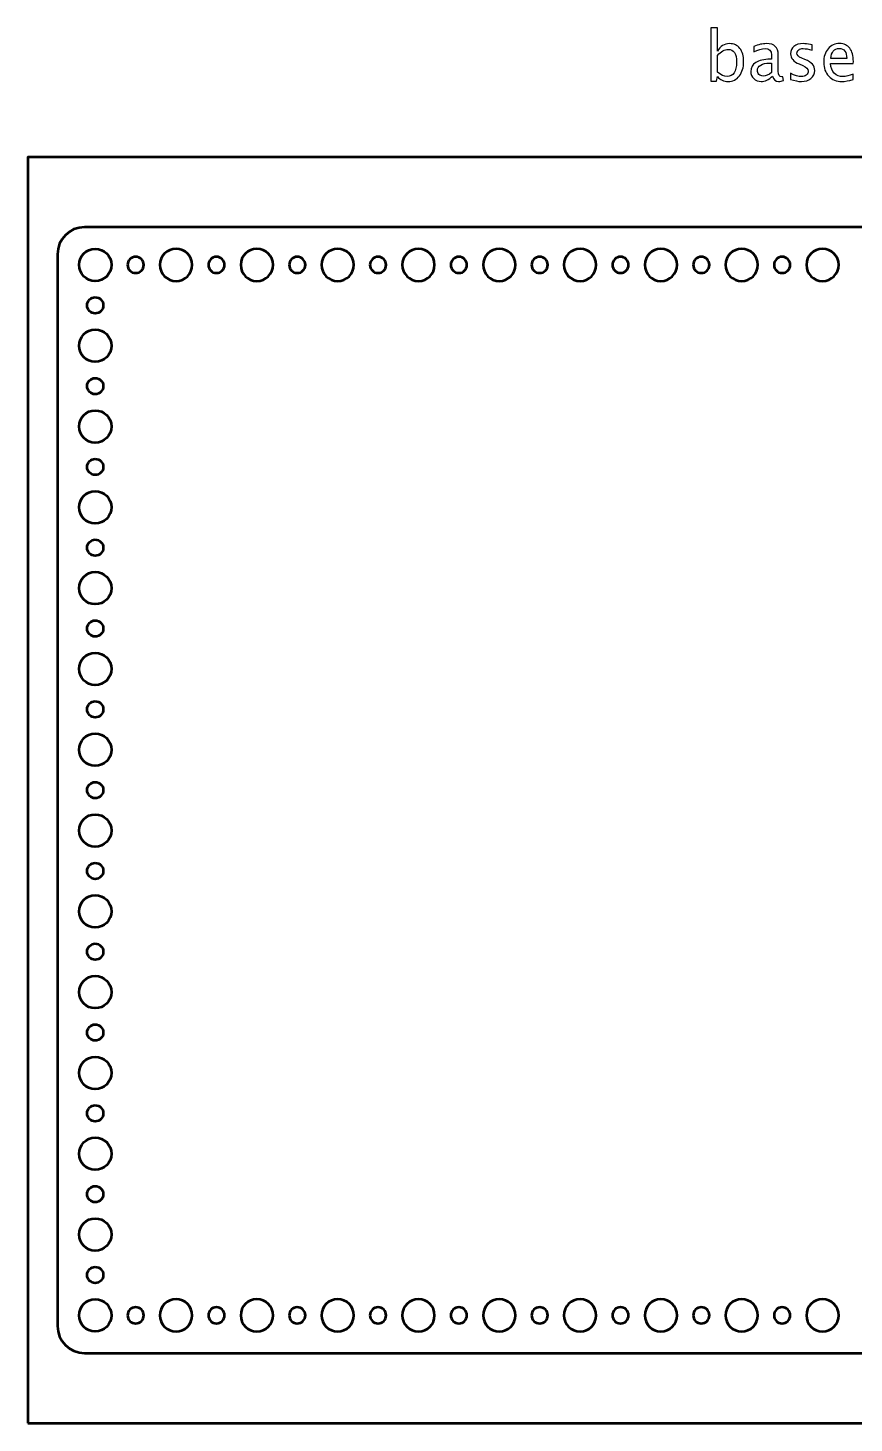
# Model space of a CAD drawing. Header units: centimetres. Extents: x -44 to 44, y -14.8 to 14.1.
# Drawn here: x -44 to -28.66, y -14.75 to 11.15 of the extents above; entities that cross this region are included whole.
import ezdxf

# ---------------------------------------------------------------- set-up
doc = ezdxf.new("R2010")
doc.units = ezdxf.units.CM
doc.header["$MEASUREMENT"] = 0
doc.layers.add('Layer 1', color=7, linetype='Continuous')

msp = doc.modelspace()

# ---------------------------------------------------------------- linework, layer by layer
at = {"layer": 'Layer 1', "color": 4, "lineweight": 53}
msp.add_lwpolyline([(-44, -14.75), (-16, -14.75), (-16, 8.75), (-44, 8.75), (-44, -14.75)], close=True, dxfattribs=at)
at = {"layer": 'Layer 1', "lineweight": 53}
for centre, major_axis in [((-42.74999, 6.74999), (0, 0.30001)), ((-42.75, 6), (0, 0.15)), ((-42.74999, 5.24999), (0, 0.30001)), ((-42.75, 4.5), (0, 0.15)), ((-42.74999, 3.74999), (0, 0.30001)), ((-42.75, 3), (0, 0.15)), ((-42.74999, 2.24999), (0, 0.30001)), ((-42.75, 1.5), (0, 0.15)), ((-42.74999, 0.74999), (0, 0.30001)), ((-42.75, 0), (0, 0.15)), ((-42.74999, -0.75001), (0, 0.30001)), ((-42.75, -1.5), (0, 0.15)), ((-42.74999, -2.25001), (0, 0.30001)), ((-42.75, -3), (0, 0.15)), ((-42.74999, -3.75001), (0, 0.30001)), ((-42.75, -4.5), (0, 0.15)), ((-42.74999, -5.25001), (0, 0.30001)), ((-42.75, -6), (0, 0.15)), ((-42.74999, -6.75001), (0, 0.30001)), ((-42.75, -7.5), (0, 0.15)), ((-42.74999, -8.25001), (0, 0.30001)), ((-42.75, -9), (0, 0.15)), ((-42.74999, -9.75001), (0, 0.30001)), ((-42.75, -10.5), (0, 0.15)), ((-42.74999, -11.25001), (0, 0.30001)), ((-42.75, -12), (0, 0.15)), ((-42.74999, -12.75001), (0, 0.30001))]:
    msp.add_ellipse(centre, major_axis=major_axis, ratio=1, dxfattribs=at)
at = {"layer": 'Layer 1'}
for points, knots in [([(-31.3226, 10.16282), (-31.3226, 10.16282), (-31.3226, 11.14961), (-31.3226, 11.14961), (-31.3226, 11.14961), (-31.3226, 11.14961), (-31.20068, 11.14961), (-31.20068, 11.14961), (-31.20068, 11.14961), (-31.20068, 11.14961), (-31.20068, 10.71633), (-31.20068, 10.71633), (-31.20068, 10.71633), (-31.15073, 10.81052), (-31.07558, 10.85751), (-30.97547, 10.85751), (-30.97547, 10.85751), (-30.8944, 10.85751), (-30.83069, 10.82809), (-30.78412, 10.76903), (-30.78412, 10.76903), (-30.73755, 10.70998), (-30.71427, 10.62933), (-30.71427, 10.5271), (-30.71427, 10.5271), (-30.71427, 10.41576), (-30.74073, 10.3258), (-30.79343, 10.25765), (-30.79343, 10.25765), (-30.84614, 10.18928), (-30.91556, 10.1552), (-31.0015, 10.1552), (-31.0015, 10.1552), (-31.0813, 10.1552), (-31.14776, 10.18568), (-31.20068, 10.24685), (-31.20068, 10.24685), (-31.20068, 10.24685), (-31.2155, 10.16282), (-31.2155, 10.16282), (-31.2155, 10.16282), (-31.2155, 10.16282), (-31.3226, 10.16282), (-31.3226, 10.16282)], [0, 0, 0, 0, 0.08333333, 0.08333333, 0.08333333, 0.08333333, 0.16666667, 0.16666667, 0.16666667, 0.16666667, 0.25, 0.25, 0.25, 0.25, 0.33333333, 0.33333333, 0.33333333, 0.33333333, 0.41666667, 0.41666667, 0.41666667, 0.41666667, 0.5, 0.5, 0.5, 0.5, 0.58333333, 0.58333333, 0.58333333, 0.58333333, 0.66666667, 0.66666667, 0.66666667, 0.66666667, 0.75, 0.75, 0.75, 0.75, 0.83333333, 0.83333333, 0.83333333, 0.83333333, 1, 1, 1, 1]), ([(-31.20068, 10.33088), (-31.13781, 10.27479), (-31.07791, 10.24664), (-31.02097, 10.24664), (-31.02097, 10.24664), (-30.96488, 10.24664), (-30.92149, 10.27014), (-30.89101, 10.31691), (-30.89101, 10.31691), (-30.86032, 10.36369), (-30.84508, 10.42952), (-30.84508, 10.51461), (-30.84508, 10.51461), (-30.84508, 10.67209), (-30.89715, 10.75083), (-31.00129, 10.75083), (-31.00129, 10.75083), (-31.06945, 10.75083), (-31.13591, 10.714), (-31.20068, 10.64013), (-31.20068, 10.64013), (-31.20068, 10.64013), (-31.20068, 10.33088), (-31.20068, 10.33088)], [0, 0, 0, 0, 0.14285714, 0.14285714, 0.14285714, 0.14285714, 0.28571429, 0.28571429, 0.28571429, 0.28571429, 0.42857143, 0.42857143, 0.42857143, 0.42857143, 0.57142857, 0.57142857, 0.57142857, 0.57142857, 0.71428571, 0.71428571, 0.71428571, 0.71428571, 1, 1, 1, 1]), ([(-30.17643, 10.25617), (-30.24966, 10.18886), (-30.32015, 10.1552), (-30.38788, 10.1552), (-30.38788, 10.1552), (-30.44355, 10.1552), (-30.48991, 10.17256), (-30.52652, 10.20748), (-30.52652, 10.20748), (-30.56335, 10.24241), (-30.58177, 10.28643), (-30.58177, 10.33956), (-30.58177, 10.33956), (-30.58177, 10.41301), (-30.55087, 10.46953), (-30.48906, 10.5089), (-30.48906, 10.5089), (-30.42725, 10.54827), (-30.33856, 10.56795), (-30.22299, 10.56795), (-30.22299, 10.56795), (-30.22299, 10.56795), (-30.19442, 10.56795), (-30.19442, 10.56795), (-30.19442, 10.56795), (-30.19442, 10.56795), (-30.19442, 10.64902), (-30.19442, 10.64902), (-30.19442, 10.64902), (-30.19442, 10.72712), (-30.23506, 10.76607), (-30.31655, 10.76607), (-30.31655, 10.76607), (-30.37963, 10.76607), (-30.44863, 10.74617), (-30.52335, 10.70638), (-30.52335, 10.70638), (-30.52335, 10.70638), (-30.52335, 10.80671), (-30.52335, 10.80671), (-30.52335, 10.80671), (-30.44122, 10.84058), (-30.36375, 10.85751), (-30.29115, 10.85751), (-30.29115, 10.85751), (-30.21643, 10.85751), (-30.16119, 10.84058), (-30.12584, 10.8065), (-30.12584, 10.8065), (-30.09028, 10.77242), (-30.0725, 10.71993), (-30.0725, 10.64902), (-30.0725, 10.64902), (-30.0725, 10.64902), (-30.0725, 10.34485), (-30.0725, 10.34485), (-30.0725, 10.34485), (-30.0725, 10.27522), (-30.05112, 10.24029), (-30.00815, 10.24029), (-30.00815, 10.24029), (-30.00286, 10.24029), (-29.99503, 10.24114), (-29.98466, 10.24283), (-29.98466, 10.24283), (-29.98466, 10.24283), (-29.97598, 10.1751), (-29.97598, 10.1751), (-29.97598, 10.1751), (-30.00371, 10.16176), (-30.03419, 10.1552), (-30.06763, 10.1552), (-30.06763, 10.1552), (-30.12457, 10.1552), (-30.16076, 10.18886), (-30.17643, 10.25617)], [0, 0, 0, 0, 0.05, 0.05, 0.05, 0.05, 0.1, 0.1, 0.1, 0.1, 0.15, 0.15, 0.15, 0.15, 0.2, 0.2, 0.2, 0.2, 0.25, 0.25, 0.25, 0.25, 0.3, 0.3, 0.3, 0.3, 0.35, 0.35, 0.35, 0.35, 0.4, 0.4, 0.4, 0.4, 0.45, 0.45, 0.45, 0.45, 0.5, 0.5, 0.5, 0.5, 0.55, 0.55, 0.55, 0.55, 0.6, 0.6, 0.6, 0.6, 0.65, 0.65, 0.65, 0.65, 0.7, 0.7, 0.7, 0.7, 0.75, 0.75, 0.75, 0.75, 0.8, 0.8, 0.8, 0.8, 0.85, 0.85, 0.85, 0.85, 0.9, 0.9, 0.9, 0.9, 1, 1, 1, 1]), ([(-29.84623, 10.19457), (-29.84623, 10.19457), (-29.84623, 10.30633), (-29.84623, 10.30633), (-29.84623, 10.30633), (-29.76643, 10.26654), (-29.69722, 10.24664), (-29.63816, 10.24664), (-29.63816, 10.24664), (-29.60302, 10.24664), (-29.57381, 10.25617), (-29.55074, 10.27522), (-29.55074, 10.27522), (-29.52767, 10.29405), (-29.51603, 10.31776), (-29.51603, 10.34634), (-29.51603, 10.34634), (-29.51603, 10.38803), (-29.54841, 10.42254), (-29.61318, 10.44984), (-29.61318, 10.44984), (-29.61318, 10.44984), (-29.68452, 10.48011), (-29.68452, 10.48011), (-29.68452, 10.48011), (-29.78971, 10.52371), (-29.84242, 10.58679), (-29.84242, 10.6687), (-29.84242, 10.6687), (-29.84242, 10.72734), (-29.82168, 10.77348), (-29.78019, 10.80713), (-29.78019, 10.80713), (-29.7387, 10.84079), (-29.68176, 10.85751), (-29.60959, 10.85751), (-29.60959, 10.85751), (-29.57212, 10.85751), (-29.52555, 10.85243), (-29.47031, 10.84206), (-29.47031, 10.84206), (-29.47031, 10.84206), (-29.44491, 10.83719), (-29.44491, 10.83719), (-29.44491, 10.83719), (-29.44491, 10.83719), (-29.44491, 10.73559), (-29.44491, 10.73559), (-29.44491, 10.73559), (-29.51285, 10.75591), (-29.56704, 10.76607), (-29.60747, 10.76607), (-29.60747, 10.76607), (-29.64303, 10.76607), (-29.67118, 10.75824), (-29.69256, 10.74279), (-29.69256, 10.74279), (-29.71373, 10.72734), (-29.72431, 10.70659), (-29.72431, 10.68056), (-29.72431, 10.68056), (-29.72431, 10.64394), (-29.69468, 10.61282), (-29.6352, 10.58764), (-29.6352, 10.58764), (-29.6352, 10.58764), (-29.57657, 10.56287), (-29.57657, 10.56287), (-29.57657, 10.56287), (-29.5101, 10.53493), (-29.46311, 10.5053), (-29.4356, 10.47418), (-29.4356, 10.47418), (-29.40787, 10.44307), (-29.39411, 10.40412), (-29.39411, 10.35755), (-29.39411, 10.35755), (-29.39411, 10.2985), (-29.41739, 10.25003), (-29.46417, 10.21214), (-29.46417, 10.21214), (-29.51074, 10.17425), (-29.57043, 10.1552), (-29.64303, 10.1552), (-29.64303, 10.1552), (-29.69891, 10.1552), (-29.76643, 10.16832), (-29.84623, 10.19457)], [0, 0, 0, 0, 0.04347826, 0.04347826, 0.04347826, 0.04347826, 0.08695652, 0.08695652, 0.08695652, 0.08695652, 0.13043478, 0.13043478, 0.13043478, 0.13043478, 0.17391304, 0.17391304, 0.17391304, 0.17391304, 0.2173913, 0.2173913, 0.2173913, 0.2173913, 0.26086957, 0.26086957, 0.26086957, 0.26086957, 0.30434783, 0.30434783, 0.30434783, 0.30434783, 0.34782609, 0.34782609, 0.34782609, 0.34782609, 0.39130435, 0.39130435, 0.39130435, 0.39130435, 0.43478261, 0.43478261, 0.43478261, 0.43478261, 0.47826087, 0.47826087, 0.47826087, 0.47826087, 0.52173913, 0.52173913, 0.52173913, 0.52173913, 0.56521739, 0.56521739, 0.56521739, 0.56521739, 0.60869565, 0.60869565, 0.60869565, 0.60869565, 0.65217391, 0.65217391, 0.65217391, 0.65217391, 0.69565217, 0.69565217, 0.69565217, 0.69565217, 0.73913043, 0.73913043, 0.73913043, 0.73913043, 0.7826087, 0.7826087, 0.7826087, 0.7826087, 0.82608696, 0.82608696, 0.82608696, 0.82608696, 0.86956522, 0.86956522, 0.86956522, 0.86956522, 0.91304348, 0.91304348, 0.91304348, 0.91304348, 1, 1, 1, 1]), ([(-28.68058, 10.19203), (-28.76249, 10.16748), (-28.83256, 10.1552), (-28.89098, 10.1552), (-28.89098, 10.1552), (-28.99067, 10.1552), (-29.07174, 10.18822), (-29.13418, 10.25405), (-29.13418, 10.25405), (-29.19662, 10.31988), (-29.22795, 10.40518), (-29.22795, 10.51017), (-29.22795, 10.51017), (-29.22795, 10.61198), (-29.20043, 10.69559), (-29.14519, 10.76099), (-29.14519, 10.76099), (-29.08994, 10.82618), (-29.01925, 10.85878), (-28.9331, 10.85878), (-28.9331, 10.85878), (-28.85161, 10.85878), (-28.78853, 10.82978), (-28.74408, 10.77179), (-28.74408, 10.77179), (-28.69963, 10.71379), (-28.6774, 10.63166), (-28.6774, 10.52519), (-28.6774, 10.52519), (-28.6774, 10.52519), (-28.67804, 10.48794), (-28.67804, 10.48794), (-28.67804, 10.48794), (-28.67804, 10.48794), (-29.10349, 10.48794), (-29.10349, 10.48794), (-29.10349, 10.48794), (-29.08571, 10.32707), (-29.00718, 10.24664), (-28.86812, 10.24664), (-28.86812, 10.24664), (-28.8171, 10.24664), (-28.75466, 10.26103), (-28.68058, 10.28982), (-28.68058, 10.28982), (-28.68058, 10.28982), (-28.68058, 10.19203), (-28.68058, 10.19203)], [0, 0, 0, 0, 0.07692308, 0.07692308, 0.07692308, 0.07692308, 0.15384615, 0.15384615, 0.15384615, 0.15384615, 0.23076923, 0.23076923, 0.23076923, 0.23076923, 0.30769231, 0.30769231, 0.30769231, 0.30769231, 0.38461538, 0.38461538, 0.38461538, 0.38461538, 0.46153846, 0.46153846, 0.46153846, 0.46153846, 0.53846154, 0.53846154, 0.53846154, 0.53846154, 0.61538462, 0.61538462, 0.61538462, 0.61538462, 0.69230769, 0.69230769, 0.69230769, 0.69230769, 0.76923077, 0.76923077, 0.76923077, 0.76923077, 0.84615385, 0.84615385, 0.84615385, 0.84615385, 1, 1, 1, 1]), ([(-29.09714, 10.57938), (-29.09714, 10.57938), (-28.79996, 10.57938), (-28.79996, 10.57938), (-28.79996, 10.57938), (-28.79996, 10.70469), (-28.84674, 10.76734), (-28.94008, 10.76734), (-28.94008, 10.76734), (-29.03406, 10.76734), (-29.08634, 10.70469), (-29.09714, 10.57938)], [0, 0, 0, 0, 0.25, 0.25, 0.25, 0.25, 0.5, 0.5, 0.5, 0.5, 1, 1, 1, 1]), ([(-30.19442, 10.32263), (-30.19442, 10.32263), (-30.19442, 10.49556), (-30.19442, 10.49556), (-30.19442, 10.49556), (-30.19442, 10.49556), (-30.23358, 10.49683), (-30.23358, 10.49683), (-30.23358, 10.49683), (-30.30131, 10.49683), (-30.35592, 10.48434), (-30.39762, 10.45937), (-30.39762, 10.45937), (-30.43911, 10.43418), (-30.45985, 10.40095), (-30.45985, 10.35946), (-30.45985, 10.35946), (-30.45985, 10.33046), (-30.44948, 10.30591), (-30.42895, 10.2858), (-30.42895, 10.2858), (-30.4082, 10.26569), (-30.38301, 10.25553), (-30.35317, 10.25553), (-30.35317, 10.25553), (-30.30237, 10.25553), (-30.24945, 10.27797), (-30.19442, 10.32263)], [0, 0, 0, 0, 0.125, 0.125, 0.125, 0.125, 0.25, 0.25, 0.25, 0.25, 0.375, 0.375, 0.375, 0.375, 0.5, 0.5, 0.5, 0.5, 0.625, 0.625, 0.625, 0.625, 0.75, 0.75, 0.75, 0.75, 1, 1, 1, 1])]:
    msp.add_open_spline(points, degree=3, knots=knots, dxfattribs=at)
at = {"layer": 'Layer 1', "lineweight": 53}
for points, knots in [([(-43.45, -12.95), (-43.45, -12.95), (-43.45, 6.95), (-43.45, 6.95), (-43.45, 6.95), (-43.45, 7.22614), (-43.22614, 7.45), (-42.95, 7.45), (-42.95, 7.45), (-42.95, 7.45), (-17.05, 7.45), (-17.05, 7.45), (-17.05, 7.45), (-16.77386, 7.45), (-16.55, 7.22614), (-16.55, 6.95), (-16.55, 6.95), (-16.55, 6.95), (-16.55, -12.95), (-16.55, -12.95), (-16.55, -12.95), (-16.55, -13.22614), (-16.77386, -13.45), (-17.05, -13.45), (-17.05, -13.45), (-17.05, -13.45), (-42.95, -13.45), (-42.95, -13.45), (-42.95, -13.45), (-43.22614, -13.45), (-43.45, -13.22614), (-43.45, -12.95)], [0, 0, 0, 0, 0.11111111, 0.11111111, 0.11111111, 0.11111111, 0.22222222, 0.22222222, 0.22222222, 0.22222222, 0.33333333, 0.33333333, 0.33333333, 0.33333333, 0.44444444, 0.44444444, 0.44444444, 0.44444444, 0.55555556, 0.55555556, 0.55555556, 0.55555556, 0.66666667, 0.66666667, 0.66666667, 0.66666667, 0.77777778, 0.77777778, 0.77777778, 0.77777778, 1, 1, 1, 1]), ([(-41.55, 6.75), (-41.55, 6.91569), (-41.41569, 7.05), (-41.25, 7.05), (-41.25, 7.05), (-41.08431, 7.05), (-40.95, 6.91569), (-40.95, 6.75), (-40.95, 6.75), (-40.95, 6.58431), (-41.08431, 6.45), (-41.25, 6.45), (-41.25, 6.45), (-41.41569, 6.45), (-41.55, 6.58431), (-41.55, 6.75)], [0, 0, 0, 0, 0.2, 0.2, 0.2, 0.2, 0.4, 0.4, 0.4, 0.4, 0.6, 0.6, 0.6, 0.6, 1, 1, 1, 1]), ([(-40.05, 6.75), (-40.05, 6.91569), (-39.91569, 7.05), (-39.75, 7.05), (-39.75, 7.05), (-39.58431, 7.05), (-39.45, 6.91569), (-39.45, 6.75), (-39.45, 6.75), (-39.45, 6.58431), (-39.58431, 6.45), (-39.75, 6.45), (-39.75, 6.45), (-39.91569, 6.45), (-40.05, 6.58431), (-40.05, 6.75)], [0, 0, 0, 0, 0.2, 0.2, 0.2, 0.2, 0.4, 0.4, 0.4, 0.4, 0.6, 0.6, 0.6, 0.6, 1, 1, 1, 1]), ([(-38.55, 6.75), (-38.55, 6.91569), (-38.41569, 7.05), (-38.25, 7.05), (-38.25, 7.05), (-38.08431, 7.05), (-37.95, 6.91569), (-37.95, 6.75), (-37.95, 6.75), (-37.95, 6.58431), (-38.08431, 6.45), (-38.25, 6.45), (-38.25, 6.45), (-38.41569, 6.45), (-38.55, 6.58431), (-38.55, 6.75)], [0, 0, 0, 0, 0.2, 0.2, 0.2, 0.2, 0.4, 0.4, 0.4, 0.4, 0.6, 0.6, 0.6, 0.6, 1, 1, 1, 1]), ([(-37.05, 6.75), (-37.05, 6.91569), (-36.91569, 7.05), (-36.75, 7.05), (-36.75, 7.05), (-36.58431, 7.05), (-36.45, 6.91569), (-36.45, 6.75), (-36.45, 6.75), (-36.45, 6.58431), (-36.58431, 6.45), (-36.75, 6.45), (-36.75, 6.45), (-36.91569, 6.45), (-37.05, 6.58431), (-37.05, 6.75)], [0, 0, 0, 0, 0.2, 0.2, 0.2, 0.2, 0.4, 0.4, 0.4, 0.4, 0.6, 0.6, 0.6, 0.6, 1, 1, 1, 1]), ([(-35.55, 6.75), (-35.55, 6.91569), (-35.41569, 7.05), (-35.25, 7.05), (-35.25, 7.05), (-35.08431, 7.05), (-34.95, 6.91569), (-34.95, 6.75), (-34.95, 6.75), (-34.95, 6.58431), (-35.08431, 6.45), (-35.25, 6.45), (-35.25, 6.45), (-35.41569, 6.45), (-35.55, 6.58431), (-35.55, 6.75)], [0, 0, 0, 0, 0.2, 0.2, 0.2, 0.2, 0.4, 0.4, 0.4, 0.4, 0.6, 0.6, 0.6, 0.6, 1, 1, 1, 1]), ([(-34.05, 6.75), (-34.05, 6.91569), (-33.91569, 7.05), (-33.75, 7.05), (-33.75, 7.05), (-33.58431, 7.05), (-33.45, 6.91569), (-33.45, 6.75), (-33.45, 6.75), (-33.45, 6.58431), (-33.58431, 6.45), (-33.75, 6.45), (-33.75, 6.45), (-33.91569, 6.45), (-34.05, 6.58431), (-34.05, 6.75)], [0, 0, 0, 0, 0.2, 0.2, 0.2, 0.2, 0.4, 0.4, 0.4, 0.4, 0.6, 0.6, 0.6, 0.6, 1, 1, 1, 1]), ([(-32.55, 6.75), (-32.55, 6.91569), (-32.41569, 7.05), (-32.25, 7.05), (-32.25, 7.05), (-32.08431, 7.05), (-31.95, 6.91569), (-31.95, 6.75), (-31.95, 6.75), (-31.95, 6.58431), (-32.08431, 6.45), (-32.25, 6.45), (-32.25, 6.45), (-32.41569, 6.45), (-32.55, 6.58431), (-32.55, 6.75)], [0, 0, 0, 0, 0.2, 0.2, 0.2, 0.2, 0.4, 0.4, 0.4, 0.4, 0.6, 0.6, 0.6, 0.6, 1, 1, 1, 1]), ([(-31.05, 6.75), (-31.05, 6.91569), (-30.91569, 7.05), (-30.75, 7.05), (-30.75, 7.05), (-30.58431, 7.05), (-30.45, 6.91569), (-30.45, 6.75), (-30.45, 6.75), (-30.45, 6.58431), (-30.58431, 6.45), (-30.75, 6.45), (-30.75, 6.45), (-30.91569, 6.45), (-31.05, 6.58431), (-31.05, 6.75)], [0, 0, 0, 0, 0.2, 0.2, 0.2, 0.2, 0.4, 0.4, 0.4, 0.4, 0.6, 0.6, 0.6, 0.6, 1, 1, 1, 1]), ([(-29.55, 6.75), (-29.55, 6.91569), (-29.41569, 7.05), (-29.25, 7.05), (-29.25, 7.05), (-29.08431, 7.05), (-28.95, 6.91569), (-28.95, 6.75), (-28.95, 6.75), (-28.95, 6.58431), (-29.08431, 6.45), (-29.25, 6.45), (-29.25, 6.45), (-29.41569, 6.45), (-29.55, 6.58431), (-29.55, 6.75)], [0, 0, 0, 0, 0.2, 0.2, 0.2, 0.2, 0.4, 0.4, 0.4, 0.4, 0.6, 0.6, 0.6, 0.6, 1, 1, 1, 1]), ([(-42.15, 6.75), (-42.15, 6.83284), (-42.08284, 6.9), (-42, 6.9), (-42, 6.9), (-41.91716, 6.9), (-41.85, 6.83284), (-41.85, 6.75), (-41.85, 6.75), (-41.85, 6.66716), (-41.91716, 6.6), (-42, 6.6), (-42, 6.6), (-42.08284, 6.6), (-42.15, 6.66716), (-42.15, 6.75)], [0, 0, 0, 0, 0.2, 0.2, 0.2, 0.2, 0.4, 0.4, 0.4, 0.4, 0.6, 0.6, 0.6, 0.6, 1, 1, 1, 1]), ([(-40.65, 6.75), (-40.65, 6.83284), (-40.58284, 6.9), (-40.5, 6.9), (-40.5, 6.9), (-40.41716, 6.9), (-40.35, 6.83284), (-40.35, 6.75), (-40.35, 6.75), (-40.35, 6.66716), (-40.41716, 6.6), (-40.5, 6.6), (-40.5, 6.6), (-40.58284, 6.6), (-40.65, 6.66716), (-40.65, 6.75)], [0, 0, 0, 0, 0.2, 0.2, 0.2, 0.2, 0.4, 0.4, 0.4, 0.4, 0.6, 0.6, 0.6, 0.6, 1, 1, 1, 1]), ([(-39.15, 6.75), (-39.15, 6.83284), (-39.08284, 6.9), (-39, 6.9), (-39, 6.9), (-38.91716, 6.9), (-38.85, 6.83284), (-38.85, 6.75), (-38.85, 6.75), (-38.85, 6.66716), (-38.91716, 6.6), (-39, 6.6), (-39, 6.6), (-39.08284, 6.6), (-39.15, 6.66716), (-39.15, 6.75)], [0, 0, 0, 0, 0.2, 0.2, 0.2, 0.2, 0.4, 0.4, 0.4, 0.4, 0.6, 0.6, 0.6, 0.6, 1, 1, 1, 1]), ([(-37.65, 6.75), (-37.65, 6.83284), (-37.58284, 6.9), (-37.5, 6.9), (-37.5, 6.9), (-37.41716, 6.9), (-37.35, 6.83284), (-37.35, 6.75), (-37.35, 6.75), (-37.35, 6.66716), (-37.41716, 6.6), (-37.5, 6.6), (-37.5, 6.6), (-37.58284, 6.6), (-37.65, 6.66716), (-37.65, 6.75)], [0, 0, 0, 0, 0.2, 0.2, 0.2, 0.2, 0.4, 0.4, 0.4, 0.4, 0.6, 0.6, 0.6, 0.6, 1, 1, 1, 1]), ([(-36.15, 6.75), (-36.15, 6.83284), (-36.08284, 6.9), (-36, 6.9), (-36, 6.9), (-35.91716, 6.9), (-35.85, 6.83284), (-35.85, 6.75), (-35.85, 6.75), (-35.85, 6.66716), (-35.91716, 6.6), (-36, 6.6), (-36, 6.6), (-36.08284, 6.6), (-36.15, 6.66716), (-36.15, 6.75)], [0, 0, 0, 0, 0.2, 0.2, 0.2, 0.2, 0.4, 0.4, 0.4, 0.4, 0.6, 0.6, 0.6, 0.6, 1, 1, 1, 1]), ([(-34.65, 6.75), (-34.65, 6.83284), (-34.58284, 6.9), (-34.5, 6.9), (-34.5, 6.9), (-34.41716, 6.9), (-34.35, 6.83284), (-34.35, 6.75), (-34.35, 6.75), (-34.35, 6.66716), (-34.41716, 6.6), (-34.5, 6.6), (-34.5, 6.6), (-34.58284, 6.6), (-34.65, 6.66716), (-34.65, 6.75)], [0, 0, 0, 0, 0.2, 0.2, 0.2, 0.2, 0.4, 0.4, 0.4, 0.4, 0.6, 0.6, 0.6, 0.6, 1, 1, 1, 1]), ([(-33.15, 6.75), (-33.15, 6.83284), (-33.08284, 6.9), (-33, 6.9), (-33, 6.9), (-32.91716, 6.9), (-32.85, 6.83284), (-32.85, 6.75), (-32.85, 6.75), (-32.85, 6.66716), (-32.91716, 6.6), (-33, 6.6), (-33, 6.6), (-33.08284, 6.6), (-33.15, 6.66716), (-33.15, 6.75)], [0, 0, 0, 0, 0.2, 0.2, 0.2, 0.2, 0.4, 0.4, 0.4, 0.4, 0.6, 0.6, 0.6, 0.6, 1, 1, 1, 1]), ([(-31.65, 6.75), (-31.65, 6.83284), (-31.58284, 6.9), (-31.5, 6.9), (-31.5, 6.9), (-31.41716, 6.9), (-31.35, 6.83284), (-31.35, 6.75), (-31.35, 6.75), (-31.35, 6.66716), (-31.41716, 6.6), (-31.5, 6.6), (-31.5, 6.6), (-31.58284, 6.6), (-31.65, 6.66716), (-31.65, 6.75)], [0, 0, 0, 0, 0.2, 0.2, 0.2, 0.2, 0.4, 0.4, 0.4, 0.4, 0.6, 0.6, 0.6, 0.6, 1, 1, 1, 1]), ([(-30.15, 6.75), (-30.15, 6.83284), (-30.08284, 6.9), (-30, 6.9), (-30, 6.9), (-29.91716, 6.9), (-29.85, 6.83284), (-29.85, 6.75), (-29.85, 6.75), (-29.85, 6.66716), (-29.91716, 6.6), (-30, 6.6), (-30, 6.6), (-30.08284, 6.6), (-30.15, 6.66716), (-30.15, 6.75)], [0, 0, 0, 0, 0.2, 0.2, 0.2, 0.2, 0.4, 0.4, 0.4, 0.4, 0.6, 0.6, 0.6, 0.6, 1, 1, 1, 1]), ([(-42.15, -12.75), (-42.15, -12.66716), (-42.08284, -12.6), (-42, -12.6), (-42, -12.6), (-41.91716, -12.6), (-41.85, -12.66716), (-41.85, -12.75), (-41.85, -12.75), (-41.85, -12.83284), (-41.91716, -12.9), (-42, -12.9), (-42, -12.9), (-42.08284, -12.9), (-42.15, -12.83284), (-42.15, -12.75)], [0, 0, 0, 0, 0.2, 0.2, 0.2, 0.2, 0.4, 0.4, 0.4, 0.4, 0.6, 0.6, 0.6, 0.6, 1, 1, 1, 1]), ([(-41.55, -12.75), (-41.55, -12.58431), (-41.41569, -12.45), (-41.25, -12.45), (-41.25, -12.45), (-41.08431, -12.45), (-40.95, -12.58431), (-40.95, -12.75), (-40.95, -12.75), (-40.95, -12.91569), (-41.08431, -13.05), (-41.25, -13.05), (-41.25, -13.05), (-41.41569, -13.05), (-41.55, -12.91569), (-41.55, -12.75)], [0, 0, 0, 0, 0.2, 0.2, 0.2, 0.2, 0.4, 0.4, 0.4, 0.4, 0.6, 0.6, 0.6, 0.6, 1, 1, 1, 1]), ([(-40.65, -12.75), (-40.65, -12.66716), (-40.58284, -12.6), (-40.5, -12.6), (-40.5, -12.6), (-40.41716, -12.6), (-40.35, -12.66716), (-40.35, -12.75), (-40.35, -12.75), (-40.35, -12.83284), (-40.41716, -12.9), (-40.5, -12.9), (-40.5, -12.9), (-40.58284, -12.9), (-40.65, -12.83284), (-40.65, -12.75)], [0, 0, 0, 0, 0.2, 0.2, 0.2, 0.2, 0.4, 0.4, 0.4, 0.4, 0.6, 0.6, 0.6, 0.6, 1, 1, 1, 1]), ([(-40.05, -12.75), (-40.05, -12.58431), (-39.91569, -12.45), (-39.75, -12.45), (-39.75, -12.45), (-39.58431, -12.45), (-39.45, -12.58431), (-39.45, -12.75), (-39.45, -12.75), (-39.45, -12.91569), (-39.58431, -13.05), (-39.75, -13.05), (-39.75, -13.05), (-39.91569, -13.05), (-40.05, -12.91569), (-40.05, -12.75)], [0, 0, 0, 0, 0.2, 0.2, 0.2, 0.2, 0.4, 0.4, 0.4, 0.4, 0.6, 0.6, 0.6, 0.6, 1, 1, 1, 1]), ([(-39.15, -12.75), (-39.15, -12.66716), (-39.08284, -12.6), (-39, -12.6), (-39, -12.6), (-38.91716, -12.6), (-38.85, -12.66716), (-38.85, -12.75), (-38.85, -12.75), (-38.85, -12.83284), (-38.91716, -12.9), (-39, -12.9), (-39, -12.9), (-39.08284, -12.9), (-39.15, -12.83284), (-39.15, -12.75)], [0, 0, 0, 0, 0.2, 0.2, 0.2, 0.2, 0.4, 0.4, 0.4, 0.4, 0.6, 0.6, 0.6, 0.6, 1, 1, 1, 1]), ([(-38.55, -12.75), (-38.55, -12.58431), (-38.41569, -12.45), (-38.25, -12.45), (-38.25, -12.45), (-38.08431, -12.45), (-37.95, -12.58431), (-37.95, -12.75), (-37.95, -12.75), (-37.95, -12.91569), (-38.08431, -13.05), (-38.25, -13.05), (-38.25, -13.05), (-38.41569, -13.05), (-38.55, -12.91569), (-38.55, -12.75)], [0, 0, 0, 0, 0.2, 0.2, 0.2, 0.2, 0.4, 0.4, 0.4, 0.4, 0.6, 0.6, 0.6, 0.6, 1, 1, 1, 1]), ([(-37.65, -12.75), (-37.65, -12.66716), (-37.58284, -12.6), (-37.5, -12.6), (-37.5, -12.6), (-37.41716, -12.6), (-37.35, -12.66716), (-37.35, -12.75), (-37.35, -12.75), (-37.35, -12.83284), (-37.41716, -12.9), (-37.5, -12.9), (-37.5, -12.9), (-37.58284, -12.9), (-37.65, -12.83284), (-37.65, -12.75)], [0, 0, 0, 0, 0.2, 0.2, 0.2, 0.2, 0.4, 0.4, 0.4, 0.4, 0.6, 0.6, 0.6, 0.6, 1, 1, 1, 1]), ([(-37.05, -12.75), (-37.05, -12.58431), (-36.91569, -12.45), (-36.75, -12.45), (-36.75, -12.45), (-36.58431, -12.45), (-36.45, -12.58431), (-36.45, -12.75), (-36.45, -12.75), (-36.45, -12.91569), (-36.58431, -13.05), (-36.75, -13.05), (-36.75, -13.05), (-36.91569, -13.05), (-37.05, -12.91569), (-37.05, -12.75)], [0, 0, 0, 0, 0.2, 0.2, 0.2, 0.2, 0.4, 0.4, 0.4, 0.4, 0.6, 0.6, 0.6, 0.6, 1, 1, 1, 1]), ([(-36.15, -12.75), (-36.15, -12.66716), (-36.08284, -12.6), (-36, -12.6), (-36, -12.6), (-35.91716, -12.6), (-35.85, -12.66716), (-35.85, -12.75), (-35.85, -12.75), (-35.85, -12.83284), (-35.91716, -12.9), (-36, -12.9), (-36, -12.9), (-36.08284, -12.9), (-36.15, -12.83284), (-36.15, -12.75)], [0, 0, 0, 0, 0.2, 0.2, 0.2, 0.2, 0.4, 0.4, 0.4, 0.4, 0.6, 0.6, 0.6, 0.6, 1, 1, 1, 1]), ([(-35.55, -12.75), (-35.55, -12.58431), (-35.41569, -12.45), (-35.25, -12.45), (-35.25, -12.45), (-35.08431, -12.45), (-34.95, -12.58431), (-34.95, -12.75), (-34.95, -12.75), (-34.95, -12.91569), (-35.08431, -13.05), (-35.25, -13.05), (-35.25, -13.05), (-35.41569, -13.05), (-35.55, -12.91569), (-35.55, -12.75)], [0, 0, 0, 0, 0.2, 0.2, 0.2, 0.2, 0.4, 0.4, 0.4, 0.4, 0.6, 0.6, 0.6, 0.6, 1, 1, 1, 1]), ([(-34.65, -12.75), (-34.65, -12.66716), (-34.58284, -12.6), (-34.5, -12.6), (-34.5, -12.6), (-34.41716, -12.6), (-34.35, -12.66716), (-34.35, -12.75), (-34.35, -12.75), (-34.35, -12.83284), (-34.41716, -12.9), (-34.5, -12.9), (-34.5, -12.9), (-34.58284, -12.9), (-34.65, -12.83284), (-34.65, -12.75)], [0, 0, 0, 0, 0.2, 0.2, 0.2, 0.2, 0.4, 0.4, 0.4, 0.4, 0.6, 0.6, 0.6, 0.6, 1, 1, 1, 1]), ([(-34.05, -12.75), (-34.05, -12.58431), (-33.91569, -12.45), (-33.75, -12.45), (-33.75, -12.45), (-33.58431, -12.45), (-33.45, -12.58431), (-33.45, -12.75), (-33.45, -12.75), (-33.45, -12.91569), (-33.58431, -13.05), (-33.75, -13.05), (-33.75, -13.05), (-33.91569, -13.05), (-34.05, -12.91569), (-34.05, -12.75)], [0, 0, 0, 0, 0.2, 0.2, 0.2, 0.2, 0.4, 0.4, 0.4, 0.4, 0.6, 0.6, 0.6, 0.6, 1, 1, 1, 1]), ([(-33.15, -12.75), (-33.15, -12.66716), (-33.08284, -12.6), (-33, -12.6), (-33, -12.6), (-32.91716, -12.6), (-32.85, -12.66716), (-32.85, -12.75), (-32.85, -12.75), (-32.85, -12.83284), (-32.91716, -12.9), (-33, -12.9), (-33, -12.9), (-33.08284, -12.9), (-33.15, -12.83284), (-33.15, -12.75)], [0, 0, 0, 0, 0.2, 0.2, 0.2, 0.2, 0.4, 0.4, 0.4, 0.4, 0.6, 0.6, 0.6, 0.6, 1, 1, 1, 1]), ([(-32.55, -12.75), (-32.55, -12.58431), (-32.41569, -12.45), (-32.25, -12.45), (-32.25, -12.45), (-32.08431, -12.45), (-31.95, -12.58431), (-31.95, -12.75), (-31.95, -12.75), (-31.95, -12.91569), (-32.08431, -13.05), (-32.25, -13.05), (-32.25, -13.05), (-32.41569, -13.05), (-32.55, -12.91569), (-32.55, -12.75)], [0, 0, 0, 0, 0.2, 0.2, 0.2, 0.2, 0.4, 0.4, 0.4, 0.4, 0.6, 0.6, 0.6, 0.6, 1, 1, 1, 1]), ([(-31.65, -12.75), (-31.65, -12.66716), (-31.58284, -12.6), (-31.5, -12.6), (-31.5, -12.6), (-31.41716, -12.6), (-31.35, -12.66716), (-31.35, -12.75), (-31.35, -12.75), (-31.35, -12.83284), (-31.41716, -12.9), (-31.5, -12.9), (-31.5, -12.9), (-31.58284, -12.9), (-31.65, -12.83284), (-31.65, -12.75)], [0, 0, 0, 0, 0.2, 0.2, 0.2, 0.2, 0.4, 0.4, 0.4, 0.4, 0.6, 0.6, 0.6, 0.6, 1, 1, 1, 1]), ([(-31.05, -12.75), (-31.05, -12.58431), (-30.91569, -12.45), (-30.75, -12.45), (-30.75, -12.45), (-30.58431, -12.45), (-30.45, -12.58431), (-30.45, -12.75), (-30.45, -12.75), (-30.45, -12.91569), (-30.58431, -13.05), (-30.75, -13.05), (-30.75, -13.05), (-30.91569, -13.05), (-31.05, -12.91569), (-31.05, -12.75)], [0, 0, 0, 0, 0.2, 0.2, 0.2, 0.2, 0.4, 0.4, 0.4, 0.4, 0.6, 0.6, 0.6, 0.6, 1, 1, 1, 1]), ([(-30.15, -12.75), (-30.15, -12.66716), (-30.08284, -12.6), (-30, -12.6), (-30, -12.6), (-29.91716, -12.6), (-29.85, -12.66716), (-29.85, -12.75), (-29.85, -12.75), (-29.85, -12.83284), (-29.91716, -12.9), (-30, -12.9), (-30, -12.9), (-30.08284, -12.9), (-30.15, -12.83284), (-30.15, -12.75)], [0, 0, 0, 0, 0.2, 0.2, 0.2, 0.2, 0.4, 0.4, 0.4, 0.4, 0.6, 0.6, 0.6, 0.6, 1, 1, 1, 1]), ([(-29.55, -12.75), (-29.55, -12.58431), (-29.41569, -12.45), (-29.25, -12.45), (-29.25, -12.45), (-29.08431, -12.45), (-28.95, -12.58431), (-28.95, -12.75), (-28.95, -12.75), (-28.95, -12.91569), (-29.08431, -13.05), (-29.25, -13.05), (-29.25, -13.05), (-29.41569, -13.05), (-29.55, -12.91569), (-29.55, -12.75)], [0, 0, 0, 0, 0.2, 0.2, 0.2, 0.2, 0.4, 0.4, 0.4, 0.4, 0.6, 0.6, 0.6, 0.6, 1, 1, 1, 1])]:
    msp.add_open_spline(points, degree=3, knots=knots, dxfattribs=at)

doc.saveas('drawing.dxf')
